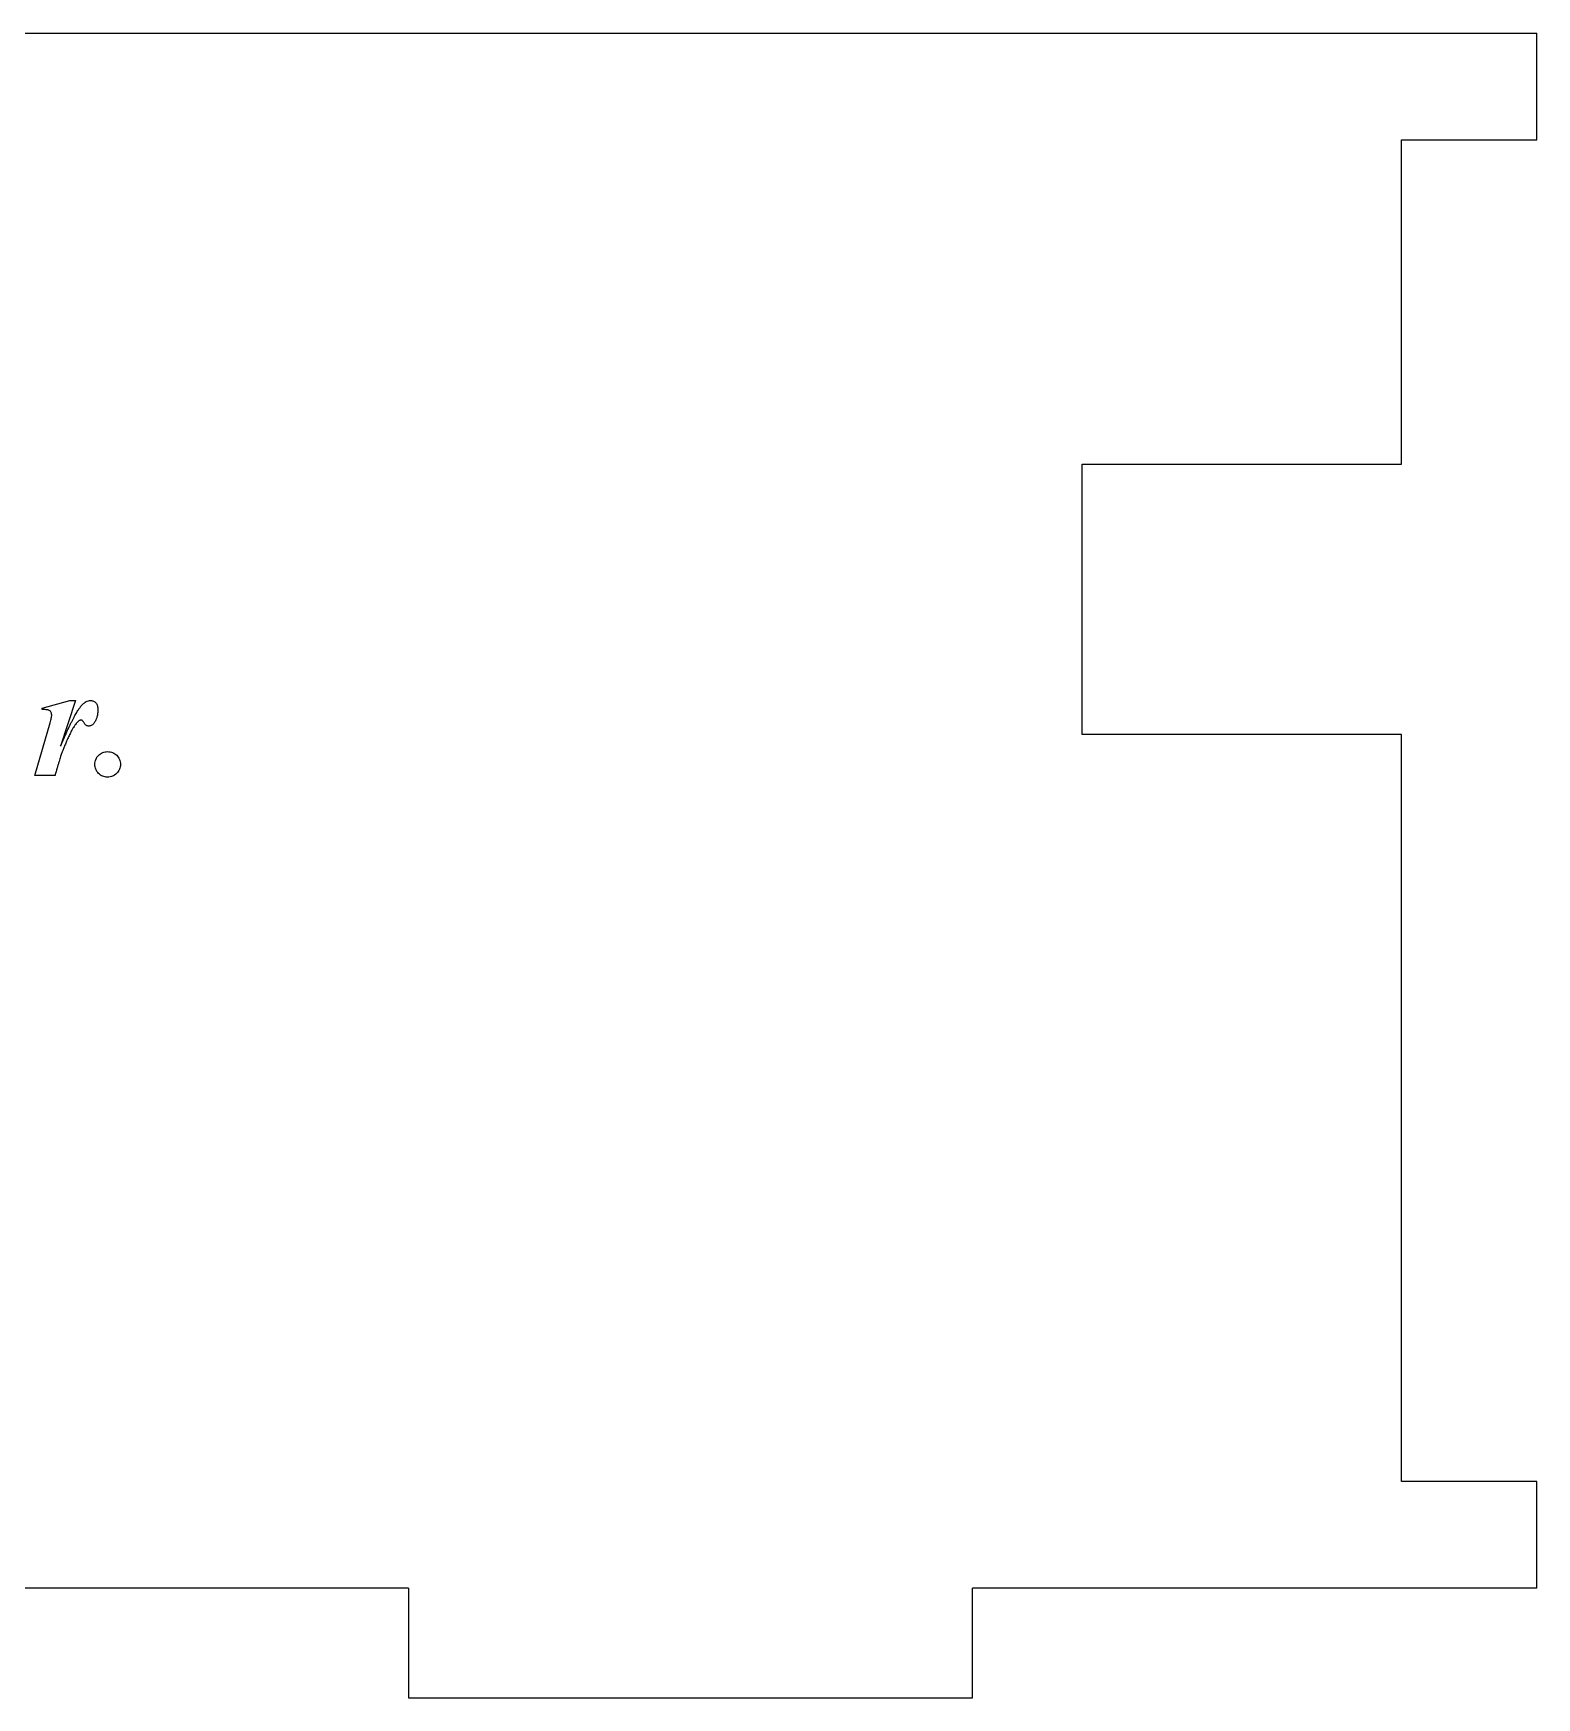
# Model space of a CAD drawing. Header units: inches. Extents: x -17.5 to -8.75, y -0.78 to 2.88.
# Drawn here: x -11.53 to -8.75, y -0.203 to 2.875 of the extents above; entities that cross this region are included whole.
import ezdxf

# ---------------------------------------------------------------- set-up
doc = ezdxf.new("R2010")
doc.units = ezdxf.units.IN
doc.header["$MEASUREMENT"] = 0

msp = doc.modelspace()

# ---------------------------------------------------------------- linework, layer by layer
at = {"color": 7, "linetype": 'Continuous', "lineweight": 25}
for p, q in [((-17.0945, 2.875), (-8.75, 2.875)), ((-8.75, 2.6781), (-8.75, 2.875)), ((-9, 2.6781), (-8.75, 2.6781)), ((-9, 2.0781), (-9, 2.6781)), ((-9.5906, 2.0781), (-9, 2.0781)), ((-9.5906, 1.5781), (-9.5906, 2.0781)), ((-11.5134, 1.6273), (-11.4623, 1.6412)), ((-11.4522, 1.6412), (-11.4795, 1.557)), ((-11.4623, 1.6412), (-11.4522, 1.6412)), ((-11.5134, 1.6245), (-11.5134, 1.6273)), ((-11.5272, 1.5023), (-11.4989, 1.5997)), ((-9, 1.5781), (-9.5906, 1.5781)), ((-9, 0.1969), (-9, 1.5781)), ((-11.4898, 1.5023), (-11.5272, 1.5023)), ((-8.75, 0.1969), (-9, 0.1969)), ((-8.75, 0), (-8.75, 0.1969)), ((-10.8361, 0), (-11.8792, 0)), ((-10.8361, 0), (-10.8361, -0.2028)), ((-8.75, 0), (-9.7931, 0)), ((-9.7931, -0.2028), (-9.7931, 0)), ((-10.8361, -0.2028), (-9.7931, -0.2028))]:
    msp.add_line(p, q, dxfattribs=at)
for points, knots in [([(-11.4795, 1.557), (-11.4784, 1.5595), (-11.4763, 1.5644), (-11.4732, 1.5715), (-11.4702, 1.5783), (-11.4673, 1.5847), (-11.4645, 1.5907), (-11.4617, 1.5964), (-11.4591, 1.6017), (-11.4566, 1.6066), (-11.4542, 1.6112), (-11.4519, 1.6154), (-11.4497, 1.6192), (-11.4476, 1.6226), (-11.4456, 1.6257), (-11.4437, 1.6284), (-11.4419, 1.6308), (-11.4407, 1.6322), (-11.4401, 1.6328)], [0, 0, 0, 0, 0.095301, 0.18648, 0.272875, 0.354696, 0.432414, 0.506037, 0.574896, 0.639227, 0.699262, 0.755246, 0.806323, 0.853838, 0.896685, 0.935191, 0.96984, 1, 1, 1, 1]), ([(-11.4401, 1.6328), (-11.4388, 1.6341), (-11.4364, 1.6365), (-11.4323, 1.6392), (-11.4281, 1.6409), (-11.4252, 1.6411), (-11.4238, 1.6412)], [0, 0, 0, 0, 0.283236, 0.539118, 0.77285, 1, 1, 1, 1]), ([(-11.4238, 1.6412), (-11.4228, 1.6411), (-11.421, 1.6411), (-11.4184, 1.6401), (-11.4161, 1.6387), (-11.4141, 1.6367), (-11.4125, 1.6342), (-11.4114, 1.6312), (-11.4107, 1.6278), (-11.4106, 1.6253), (-11.4106, 1.624)], [0, 0, 0, 0, 0.1163793, 0.2257611, 0.3346185, 0.4480798, 0.5692364, 0.6973677, 0.8410742, 1, 1, 1, 1]), ([(-11.4959, 1.6141), (-11.496, 1.6153), (-11.4961, 1.6175), (-11.4974, 1.6203), (-11.4994, 1.6223), (-11.5016, 1.6234), (-11.5038, 1.6241), (-11.5064, 1.6243), (-11.5096, 1.6245), (-11.512, 1.6245), (-11.5134, 1.6245)], [0, 0, 0, 0, 0.150745, 0.274893, 0.388689, 0.507831, 0.584565, 0.690788, 0.829821, 1, 1, 1, 1]), ([(-11.4989, 1.5997), (-11.4985, 1.6014), (-11.4976, 1.6043), (-11.4967, 1.6084), (-11.4961, 1.6116), (-11.496, 1.6134), (-11.4959, 1.6141)], [0, 0, 0, 0, 0.350075, 0.630908, 0.849316, 1, 1, 1, 1]), ([(-11.4449, 1.6042), (-11.4455, 1.6038), (-11.4468, 1.6029), (-11.4487, 1.601), (-11.4509, 1.5984), (-11.4534, 1.5952), (-11.4561, 1.5911), (-11.4591, 1.5858), (-11.4623, 1.5794), (-11.4657, 1.5721), (-11.4691, 1.5646), (-11.4722, 1.5573), (-11.4749, 1.5507), (-11.477, 1.5455), (-11.4784, 1.5412), (-11.4797, 1.5375), (-11.481, 1.5331), (-11.4825, 1.5281), (-11.4842, 1.5225), (-11.486, 1.5163), (-11.4878, 1.5095), (-11.4891, 1.5048), (-11.4898, 1.5023)], [0, 0, 0, 0, 0.018512, 0.042511, 0.072038, 0.107513, 0.150611, 0.204319, 0.267951, 0.342632, 0.41874, 0.488356, 0.551653, 0.608652, 0.63804, 0.673035, 0.713772, 0.759641, 0.811495, 0.868854, 0.93162, 1, 1, 1, 1]), ([(-11.4419, 1.6051), (-11.4424, 1.605), (-11.4435, 1.6049), (-11.4444, 1.6044), (-11.4449, 1.6042)], [0, 0, 0, 0, 0.471736, 1, 1, 1, 1]), ([(-11.4269, 1.594), (-11.4278, 1.594), (-11.4295, 1.5941), (-11.4319, 1.595), (-11.434, 1.5965), (-11.4355, 1.5986), (-11.4367, 1.6007), (-11.4378, 1.6023), (-11.4387, 1.6035), (-11.4395, 1.6044), (-11.4406, 1.6049), (-11.4415, 1.605), (-11.4419, 1.6051)], [0, 0, 0, 0, 0.137153, 0.261675, 0.387414, 0.520635, 0.64693, 0.748142, 0.820248, 0.868457, 0.935312, 1, 1, 1, 1]), ([(-11.4106, 1.624), (-11.4107, 1.6218), (-11.4108, 1.6173), (-11.4121, 1.611), (-11.4141, 1.6052), (-11.4163, 1.6018), (-11.4173, 1.6001)], [0, 0, 0, 0, 0.270819, 0.525376, 0.765551, 1, 1, 1, 1]), ([(-11.4173, 1.6001), (-11.418, 1.5992), (-11.4193, 1.5975), (-11.4217, 1.5955), (-11.4242, 1.5942), (-11.426, 1.594), (-11.4269, 1.594)], [0, 0, 0, 0, 0.2943087, 0.5496681, 0.7775797, 1, 1, 1, 1]), ([(-11.4161, 1.5231), (-11.4161, 1.5247), (-11.4159, 1.5278), (-11.4145, 1.5323), (-11.4124, 1.5363), (-11.4094, 1.5399), (-11.4058, 1.543), (-11.4017, 1.5451), (-11.3973, 1.5465), (-11.3942, 1.5467), (-11.3926, 1.5467)], [0, 0, 0, 0, 0.128284, 0.250644, 0.372807, 0.50021, 0.62836, 0.750523, 0.872883, 1, 1, 1, 1]), ([(-11.3926, 1.5467), (-11.391, 1.5467), (-11.3879, 1.5465), (-11.3834, 1.5451), (-11.3793, 1.543), (-11.3757, 1.5399), (-11.3727, 1.5364), (-11.3705, 1.5323), (-11.3691, 1.5278), (-11.369, 1.5247), (-11.3689, 1.5231)], [0, 0, 0, 0, 0.1288914, 0.2518405, 0.3745068, 0.5012086, 0.6288046, 0.7504398, 0.8722706, 1, 1, 1, 1]), ([(-11.3926, 1.4995), (-11.3942, 1.4996), (-11.3973, 1.4997), (-11.4017, 1.5011), (-11.4058, 1.5033), (-11.4094, 1.5063), (-11.4124, 1.5099), (-11.4145, 1.514), (-11.4159, 1.5184), (-11.4161, 1.5215), (-11.4161, 1.5231)], [0, 0, 0, 0, 0.1271169, 0.2494768, 0.37164, 0.49979, 0.6271929, 0.7493562, 0.8717161, 1, 1, 1, 1]), ([(-11.3689, 1.5231), (-11.369, 1.5215), (-11.3691, 1.5184), (-11.3705, 1.514), (-11.3728, 1.5099), (-11.3758, 1.5063), (-11.3794, 1.5033), (-11.3835, 1.5011), (-11.3879, 1.4998), (-11.391, 1.4996), (-11.3926, 1.4995)], [0, 0, 0, 0, 0.1279016, 0.2498968, 0.3728118, 0.5005799, 0.628348, 0.7501471, 0.873262, 1, 1, 1, 1])]:
    msp.add_open_spline(points, degree=3, knots=knots, dxfattribs=at)

doc.saveas('drawing.dxf')
